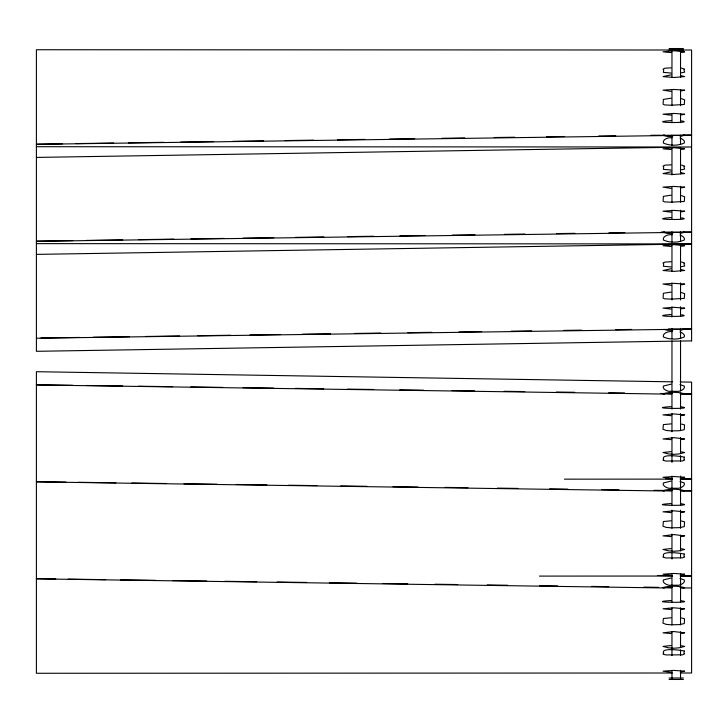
<?xml version="1.0" encoding="UTF-8"?>
<svg xmlns="http://www.w3.org/2000/svg" width="728" height="728" viewBox="0 0 728 728"><rect width="100%" height="100%" fill="white"/><g stroke="black" fill="none" stroke-linecap="round" stroke-linejoin="round"><path stroke-width="1.09" d="M681.472 90.909L684.648 90.154L673.819 89.453L662.99 90.154L671.016 91.4M681.472 187.879L684.648 187.123L673.819 186.423L662.99 187.123L671.016 188.37M681.472 284.803L684.648 284.038L673.819 283.347L662.99 284.038L671.016 285.294M681.472 477.95L684.648 477.268L673.819 476.522L662.99 477.268L671.016 478.332M681.472 574.865L684.648 574.192L673.819 573.437L662.99 574.192L671.016 575.247M681.472 671.835L684.648 671.161L673.819 670.406L662.99 671.161L671.016 672.217M680.107 136.4L684.648 135.317L650.969 135.253M680.107 233.369L684.648 232.287L661.197 232.077M680.107 330.294L684.648 329.211L668.404 328.983M671.016 74.875L662.99 76.604L673.819 77.496L684.648 76.604L680.817 75.594M671.016 171.844L662.99 173.573L673.819 174.465L684.648 173.573L680.817 172.563M671.016 268.769L662.99 270.498L673.819 271.38L684.648 270.498L680.817 269.487M681.472 114.915L684.648 114.214L673.819 113.422L662.99 114.214L671.016 115.17M681.472 211.884L684.648 211.184L673.819 210.392L662.99 211.184L671.016 212.139M681.472 308.809L684.648 308.108L673.819 307.316L662.99 308.108L671.016 309.063M681.472 72.8L684.648 72.127L683.929 69.797L684.648 69.187L681.472 68.068M681.472 169.77L684.648 169.096L683.929 166.767L684.648 166.157L681.472 165.038M681.472 266.694L684.648 266.011L683.929 263.682L684.648 263.081L681.472 261.962M671.016 384.156L663.363 386.067C662.116 388.898 666.602 390.818 668.777 391.327L678.86 391.327C681.035 390.818 685.521 388.898 684.275 386.067L679.979 384.602M671.016 481.081L663.363 482.992C662.116 485.813 666.602 487.733 668.777 488.251L678.86 488.251C681.035 487.733 685.521 485.813 684.275 482.992L679.979 481.517M671.016 578.05L663.363 579.961C662.116 582.782 666.602 584.702 668.777 585.221L678.86 585.221C681.035 584.702 685.521 582.782 684.275 579.961L679.979 578.487M681.472 52.334L684.648 51.852L673.819 50.742L662.99 51.852L671.016 52.562M681.472 149.304L684.648 148.821L673.819 147.711L662.99 148.821L671.016 149.531M681.472 246.219L684.648 245.736L673.819 244.635L662.99 245.736L671.016 246.455M681.472 439.503L684.648 438.975L673.819 437.655L662.99 438.975L671.016 439.648M681.472 536.427L684.648 535.89L673.819 534.58L662.99 535.89L671.016 536.572M681.472 633.396L684.648 632.86L673.819 631.549L662.99 632.86L671.016 633.542M671.016 98.216L663.363 99.408L663.108 104.231L664.71 104.932L671.016 105.232L684.275 104.504L684.648 99.845L681.472 98.653M671.016 195.186L663.363 196.378L663.108 201.201L664.71 201.902L671.016 202.202L684.275 201.474L684.648 196.815L681.472 195.623M671.016 292.11L663.363 293.302L663.108 298.125L664.71 298.826L671.016 299.126L684.275 298.398L684.648 293.73L681.472 292.547M664.6 135.053L662.99 135.317L667.53 136.4L672.772 136.4M664.6 232.023L662.99 232.287L667.53 233.369L672.772 233.369M681.472 394.048L684.648 393.803C677.732 391.828 669.906 391.828 662.99 393.803L671.016 394.021M681.472 490.963L684.648 490.727C677.732 488.752 669.906 488.752 662.99 490.727L671.016 490.945M681.472 587.933L684.648 587.696C677.732 585.721 669.906 585.721 662.99 587.696L671.016 587.915M681.472 415.579L684.648 414.905L673.819 413.923L662.99 414.905L671.016 415.679M681.472 512.503L684.648 511.82L673.819 510.838L662.99 511.82L671.016 512.603M681.472 609.472L684.648 608.79L673.819 607.807L662.99 608.79L671.016 609.573M671.016 120.621C642.706 122.75 696.541 123.396 681.472 120.912M671.016 217.59C642.706 219.72 696.541 220.366 681.472 217.881M671.016 314.514C642.706 316.644 696.541 317.281 681.472 314.805M671.016 67.877L664.937 68.186L662.99 69.187L663.709 69.797L663.363 72.372L671.016 73.046M671.016 164.847L664.937 165.156L662.99 166.157L663.709 166.767L663.363 169.342L671.016 170.015M671.016 261.762L664.937 262.08L662.99 263.081L663.709 263.682L663.363 266.266L671.016 266.939M671.016 451.66L662.99 452.516L668.404 453.908L673.819 454.363L679.233 453.908L684.648 452.516L681.472 451.851M671.016 548.575L662.99 549.44L668.404 550.823L673.819 551.278L679.233 550.823L684.648 549.44L681.472 548.775M671.016 645.545L662.99 646.409L668.404 647.793L673.819 648.248L679.233 647.793L684.648 646.409L681.472 645.745M671.016 423.887L663.363 424.615L662.99 429.283L666.165 430.466L671.016 430.903L679.233 430.739L684.275 429.711L684.529 424.888L681.472 424.069M671.016 520.811L663.363 521.53L662.99 526.198L666.165 527.39L671.016 527.827L679.233 527.654L684.275 526.635L684.529 521.812L681.472 520.984M671.016 617.781L663.363 618.5L662.99 623.168L666.165 624.36L671.016 624.797L679.233 624.624L684.275 623.605L684.529 618.782L681.472 617.954M671.016 406.652C641.104 408.526 700.127 409.364 680.434 406.761M671.016 503.576C641.104 505.45 700.127 506.288 680.434 503.685M671.016 600.545C641.104 602.42 700.127 603.257 680.434 600.655M36.4 144.162L62.526 143.789M76.158 143.589L113.65 143.043M128.419 142.834L163.627 142.315M180.671 142.069L213.613 141.596M232.924 141.314L263.6 140.868M285.185 140.559L313.577 140.149M337.437 139.803L364.701 139.403M389.689 139.039L414.687 138.684M441.951 138.284L464.664 137.956M494.203 137.528L514.65 137.228M546.455 136.773L564.637 136.509M598.716 136.009L615.751 135.763M36.4 157.412L691.6 146.992L36.4 146.71M36.4 241.132L72.755 240.604M86.386 240.413L122.732 239.885M138.638 239.649L173.856 239.139M190.891 238.893L223.842 238.42M243.152 238.138L273.819 237.692M295.404 237.383L323.805 236.964M347.666 236.618L373.792 236.245M399.918 235.863L424.906 235.499M452.17 235.108L474.893 234.78M504.431 234.352L524.879 234.052M556.683 233.588L574.856 233.324M608.936 232.833L624.842 232.605M36.4 254.381L691.6 243.962M40.941 337.992L79.57 337.428M93.202 337.228L129.548 336.7M145.454 336.473L179.534 335.981M197.707 335.717L230.658 335.235M249.968 334.962L280.635 334.516M302.22 334.197L330.621 333.788M354.481 333.442L380.608 333.069M407.871 332.669L431.722 332.323M458.986 331.932L481.709 331.595M511.247 331.167L531.695 330.876M563.499 330.412L581.672 330.148M615.751 329.657L631.658 329.429M36.4 144.335L691.6 135.208M36.4 241.305L691.6 232.177M36.4 338.229L691.6 329.101M669.087 48.53L683.401 48.53M669.087 49.977L683.401 49.977M683.037 135.053L691.6 135.053M672.135 137.792C668.941 137.101 662.325 139.048 663.363 143.052C669.76 145.9 677.877 145.9 684.275 143.052C685.494 140.677 681.89 138.711 679.979 138.147M683.037 232.023L691.6 232.023M672.135 234.762C668.941 234.07 662.325 236.018 663.363 240.022C669.76 242.87 677.877 242.87 684.275 240.022C685.494 237.646 681.89 235.681 679.979 235.117M36.4 243.634L691.6 243.907M683.037 328.947L691.6 328.947M672.772 330.294L667.53 330.294L663.991 329.411M672.135 331.677C668.941 330.985 662.325 332.933 663.363 336.946C669.76 339.794 677.877 339.794 684.275 336.946C685.494 334.571 681.89 332.605 679.979 332.041M683.037 394.066L691.6 394.066M564.418 479.16L672.299 479.115M680.243 479.115L691.6 479.106M683.037 490.981L691.6 490.981M539.439 576.094L672.299 576.039M680.243 576.03L691.6 576.03L680.243 575.839M683.037 587.951L691.6 587.951M672.299 673.009L36.4 673.273L36.4 371.708L672.299 381.827M680.243 673L691.6 673L691.6 382.127L680.243 381.954M669.087 678.023L683.401 678.023M669.087 679.47L683.401 679.47M36.4 384.784L72.736 385.294M86.359 385.485L122.704 385.986M138.602 386.213L172.663 386.686M190.836 386.932L222.622 387.378M243.07 387.66L273.728 388.088M295.304 388.388L323.687 388.788M347.538 389.116L373.655 389.48M399.772 389.844L423.614 390.181M452.006 390.572L474.711 390.891M504.24 391.3L524.679 391.582M556.474 392.028L574.638 392.283M608.708 392.756L624.606 392.974M660.942 393.484L672.299 393.639M680.243 393.748L691.6 393.912M36.4 481.709L65.92 482.118M78.415 482.291L115.888 482.81M131.786 483.037L165.847 483.51M184.02 483.765L216.953 484.22M236.254 484.493L266.912 484.921M288.488 485.221L316.871 485.612M340.722 485.949L366.839 486.304M392.956 486.668L417.936 487.023M445.19 487.396L467.904 487.715M497.424 488.124L517.863 488.415M549.658 488.852L567.831 489.107M601.892 489.58L618.927 489.817M654.126 490.308L672.299 490.563M680.243 490.672L691.6 490.827M36.4 578.678L55.701 578.942M68.195 579.124L105.669 579.643M120.429 579.843L155.628 580.334M172.663 580.571L206.734 581.044M224.897 581.299L256.693 581.745M277.131 582.027L306.652 582.436M329.365 582.755L356.62 583.137M382.737 583.501L407.716 583.847M434.971 584.229L457.685 584.538M487.205 584.957L507.644 585.239M539.439 585.685L557.612 585.931M591.673 586.413L608.708 586.65M643.907 587.132L658.667 587.341M663.208 587.405L672.299 587.532M680.243 587.642L683.656 587.687M36.4 384.957L664.6 394.066M36.4 481.881L664.6 490.981M36.4 578.851L664.6 587.951M665.483 478.633L672.299 478.742M680.243 478.869L691.6 479.051M657.53 575.484L672.299 575.712M680.534 51.115L680.534 77.25M680.534 89.744L680.534 105.651M680.534 113.604L680.534 122.695M680.534 135.199L680.534 144.29M680.534 147.693L680.534 173.828M680.534 186.332L680.534 202.238M680.534 210.192L680.534 219.283M680.534 231.777L680.534 240.868M680.534 245.418L680.534 271.544M680.534 282.91L680.534 299.954M680.534 306.77L680.534 315.861M680.534 328.364L680.534 338.584M680.534 340.859L680.534 390.854M680.534 393.129L680.534 409.036M680.534 413.577L680.534 430.621M680.534 437.446L680.534 453.353M680.534 455.619L680.534 461.306M680.534 476.076L680.534 505.614M680.534 510.164L680.534 528.346M680.534 535.162L680.534 551.069M680.534 553.344L680.534 557.885M680.534 573.791L680.534 602.202M680.534 607.88L680.534 624.924M680.534 631.74L680.534 647.647M680.534 649.922L680.534 655.61M680.534 670.379L680.534 679.47M671.962 51.115L671.962 77.25M671.962 89.744L671.962 105.651M671.962 113.604L671.962 122.695M671.962 135.199L671.962 145.427M671.962 147.693L671.962 174.966M671.962 186.332L671.962 202.238M671.962 210.192L671.962 219.283M671.962 231.777L671.962 242.005M671.962 244.28L671.962 271.544M671.962 282.91L671.962 299.954M671.962 306.77L671.962 316.999M671.962 328.364L671.962 338.584M671.962 340.859L671.962 409.036M671.962 413.577L671.962 431.759M671.962 437.446L671.962 462.444M671.962 476.076L671.962 505.614M671.962 510.164L671.962 528.346M671.962 534.024L671.962 551.069M671.962 553.344L671.962 559.022M671.962 573.791L671.962 602.202M671.962 607.88L671.962 624.924M671.962 631.74L671.962 655.61M671.962 670.379L671.962 679.47M684.375 457.184L683.929 459.332L684.648 459.932L682.7 460.933L666.165 461.051L663.363 460.396L662.99 459.932L663.709 459.332C660.014 453.271 682.636 456.529 684.375 457.184M684.375 554.108L683.929 556.247L684.648 556.856L682.7 557.857L666.165 557.966L663.363 557.32L662.99 556.856L663.709 556.247C660.014 550.195 682.636 553.453 684.375 554.108M684.375 651.078L683.929 653.216L684.648 653.826L682.7 654.827L666.165 654.936L663.363 654.29L662.99 653.826L663.709 653.216C660.014 647.165 682.636 650.423 684.375 651.078M691.6 340.877L36.4 351.305L36.4 49.741L691.6 50.014L691.6 340.877"/></g></svg>
